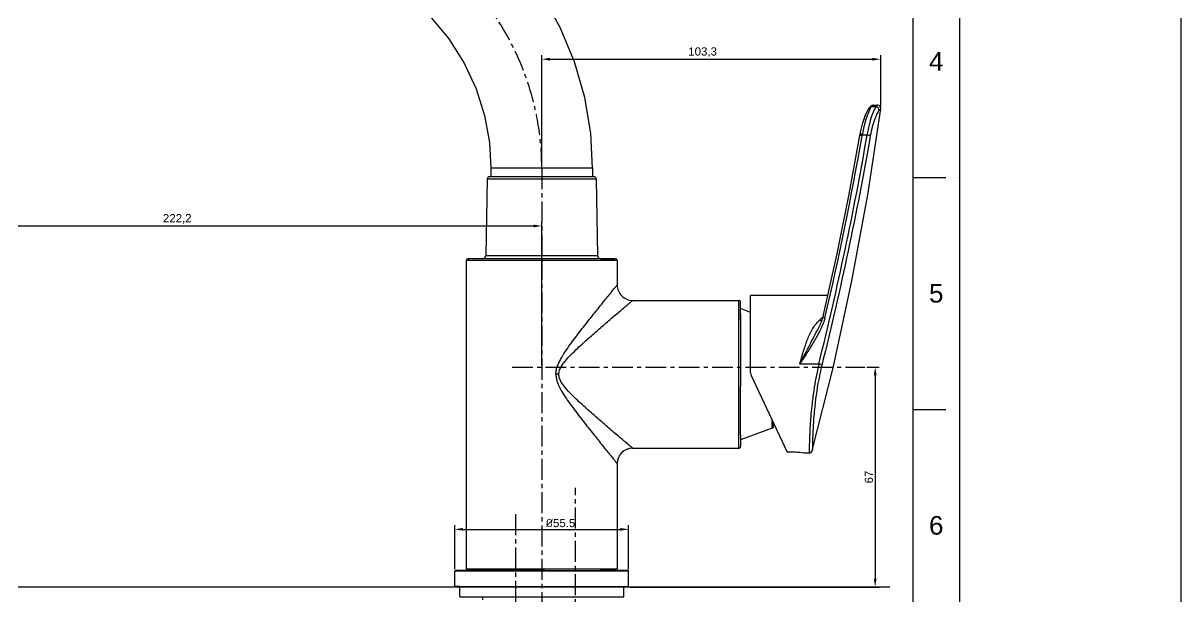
# Model space of a CAD drawing. Header units: millimetres. Extents: x 120 to 1856, y -818 to 764.
# Drawn here: x 774.3 to 1127.1, y -586.8 to -412 of the extents above; entities that cross this region are included whole.
import ezdxf

# ---------------------------------------------------------------- set-up
doc = ezdxf.new("R2010")
doc.units = ezdxf.units.MM
doc.header["$LTSCALE"] = 0.1
doc.linetypes.add('CENTERX2', pattern=[101.6, 63.5, -12.7, 12.7, -12.7])
doc.layers.add('CENTER', color=1, linetype='CENTERX2')
doc.layers.add('DIM', color=3, linetype='Continuous')
doc.styles.get("Standard").update_dxf_attribs({"font": 'arial.ttf'})
doc.dimstyles.new('ISO-25', dxfattribs={"dimtxt": 2.5, "dimasz": 2.5, "dimexe": 1.25, "dimexo": 0.625, "dimtad": 1, "dimlfac": 1.33325, "dimtxsty": 'Standard', "dimcen": 2.5, "dimadec": 0, "dimazin": 0, "dimtfac": 1, "dimtmove": 0, "dimatfit": 3, "dimfxl": 0, "dimarcsym": 0})

# ---------------------------------------------------------------- blocks, each defined once
blk = doc.blocks.new('*D34')
at = {"layer": 'Defpoints', "color": 0}
for p in [(690.21, -307.42), (665.35, -583.77), (906.25, -583.77)]:
    blk.add_point(p, dxfattribs=at)
at = {"layer": 'DIM', "color": 0, "lineweight": -2}
for p, q in [((689.59, -307.42), (664.1, -307.42)), ((665.35, -309.92), (665.35, -581.27)), ((905.62, -583.77), (664.1, -583.77))]:
    blk.add_line(p, q, dxfattribs=at)
at = {"layer": 'DIM', "color": 0}
for points in [[(664.94, -309.92), (665.77, -309.92), (665.35, -307.42)], [(664.94, -581.27), (665.77, -581.27), (665.35, -583.77)]]:
    blk.add_solid(points, dxfattribs=at)
at = {"layer": 'DIM', "color": 0, "insert": (663.23, -445.59), "char_height": 2.5, "attachment_point": 5, "rotation": 90}
blk.add_mtext('276,3', dxfattribs=at)
blk = doc.blocks.new('*D37')
at = {"layer": 'Defpoints', "color": 0}
for p in [(958.82, -566.2), (905.82, -578.97), (958.82, -578.97)]:
    blk.add_point(p, dxfattribs=at)
at = {"layer": 'DIM', "color": 0, "lineweight": -2}
for p, q in [((905.82, -578.34), (905.82, -564.95)), ((908.32, -566.2), (956.32, -566.2)), ((958.82, -578.34), (958.82, -564.95))]:
    blk.add_line(p, q, dxfattribs=at)
at = {"layer": 'DIM', "color": 0}
for points in [[(908.32, -565.78), (908.32, -566.61), (905.82, -566.2)], [(956.32, -565.78), (956.32, -566.61), (958.82, -566.2)]]:
    blk.add_solid(points, dxfattribs=at)
at = {"layer": 'DIM', "color": 0, "insert": (938.08, -564.3), "char_height": 2.5, "attachment_point": 5}
blk.add_mtext('{\\fISOCPEUR|b0|i0|c0|p34;%%C}55.5', dxfattribs=at)
blk = doc.blocks.new('*D38')
at = {"layer": 'Defpoints', "color": 0}
for p in [(1030.82, -516.75), (958.62, -583.77), (1033.96, -583.77)]:
    blk.add_point(p, dxfattribs=at)
at = {"layer": 'DIM', "color": 0, "lineweight": -2}
for p, q in [((1031.44, -516.75), (1035.21, -516.75)), ((1033.96, -519.25), (1033.96, -581.27)), ((959.25, -583.77), (1035.21, -583.77))]:
    blk.add_line(p, q, dxfattribs=at)
at = {"layer": 'DIM', "color": 0}
for points in [[(1033.54, -519.25), (1034.37, -519.25), (1033.96, -516.75)], [(1033.54, -581.27), (1034.37, -581.27), (1033.96, -583.77)]]:
    blk.add_solid(points, dxfattribs=at)
at = {"layer": 'DIM', "color": 0, "insert": (1032.06, -550.26), "char_height": 2.5, "attachment_point": 5, "rotation": 90}
blk.add_mtext('67', dxfattribs=at)
blk = doc.blocks.new('*D42')
at = {"layer": 'Defpoints', "color": 0}
for p in [(710.14, -364.44), (932.32, -473.76), (932.32, -516.75)]:
    blk.add_point(p, dxfattribs=at)
at = {"layer": 'DIM', "color": 0, "lineweight": -2}
for p, q in [((710.14, -365.06), (710.14, -475.01)), ((932.32, -516.13), (932.32, -472.51)), ((712.64, -473.76), (929.82, -473.76))]:
    blk.add_line(p, q, dxfattribs=at)
at = {"layer": 'DIM', "color": 0}
for points in [[(712.64, -473.34), (712.64, -474.18), (710.14, -473.76)], [(929.82, -473.34), (929.82, -474.18), (932.32, -473.76)]]:
    blk.add_solid(points, dxfattribs=at)
at = {"layer": 'DIM', "color": 0, "insert": (821.23, -471.63), "char_height": 2.5, "attachment_point": 5}
blk.add_mtext('222,2', dxfattribs=at)
blk = doc.blocks.new('*D90')
at = {"layer": 'Defpoints', "color": 0}
for p in [(1035.64, -422.95), (1035.64, -438), (932.32, -456.16)]:
    blk.add_point(p, dxfattribs=at)
at = {"layer": 'DIM', "color": 0, "lineweight": -2}
for p, q in [((932.32, -455.53), (932.32, -421.7)), ((934.82, -422.95), (1033.14, -422.95)), ((1035.64, -437.37), (1035.64, -421.7))]:
    blk.add_line(p, q, dxfattribs=at)
at = {"layer": 'DIM', "color": 0}
for points in [[(934.82, -422.53), (934.82, -423.37), (932.32, -422.95)], [(1033.14, -422.53), (1033.14, -423.37), (1035.64, -422.95)]]:
    blk.add_solid(points, dxfattribs=at)
at = {"layer": 'DIM', "color": 0, "insert": (981.36, -420.82), "char_height": 2.5, "attachment_point": 5}
blk.add_mtext('103,3', dxfattribs=at)

msp = doc.modelspace()

# ---------------------------------------------------------------- linework, layer by layer
for p, q in [((1045.4998, -741.7905), (1045.4998, -176.134)), ((1045.4998, -458.9622), (1055.4998, -458.9622)), ((1045.4998, -529.6693), (1055.4998, -529.6693))]:
    msp.add_line(p, q)
at = {"color": 7, "linetype": 'Continuous'}
for p, q in [((1032.5287, -437.4081), (1032.2671, -437.6663)), ((1032.7566, -437.1844), (1032.5287, -437.4081)), ((1032.8006, -437.4769), (1032.5492, -437.5108)), ((1032.8265, -437.448), (1032.5783, -437.4818)), ((1034.1731, -437.448), (1032.8265, -437.448)), ((1032.9347, -437.3388), (1032.8401, -437.4343)), ((1033.3165, -436.9561), (1032.9347, -437.3388)), ((1033.3165, -436.9561), (1034.5966, -436.9561)), ((1034.6493, -436.9561), (1034.1731, -437.448)), ((1030.9641, -439.9885), (1030.4817, -441.2371)), ((1031.4431, -438.9397), (1031.1999, -439.4703)), ((1031.8592, -438.1967), (1031.4431, -438.9397)), ((1032.2217, -437.7125), (1032.2156, -437.719)), ((1032.2215, -437.7127), (1032.2156, -437.719)), ((1032.2671, -437.6663), (1032.2215, -437.7127)), ((1032.2776, -437.6559), (1032.2672, -437.6662)), ((1035.6405, -438.0893), (1035.1556, -438.5657)), ((1029.581, -444.3177), (1029.271, -445.8055)), ((1030.005, -442.7103), (1029.581, -444.3177)), ((1030.4817, -441.2371), (1030.005, -442.7103)), ((1029.2385, -445.9904), (1029.1965, -446.2355)), ((1029.271, -445.8055), (1029.2385, -445.9904)), ((1030.0272, -446.0197), (1031.5172, -446.0197)), ((947.821, -456.1561), (916.821, -456.1561)), ((916.821, -456.1561), (916.821, -458.7661)), ((947.821, -456.1561), (947.821, -458.7661)), ((915.709, -459.4538), (915.3018, -482.7835)), ((948.933, -459.4538), (915.709, -459.4538)), ((948.233, -458.7661), (916.409, -458.7661)), ((948.933, -459.4538), (949.3402, -482.7835)), ((915.3018, -482.7835), (949.3402, -482.7835)), ((1022.1256, -482.707), (1017.8707, -501.7211)), ((909.3241, -484.2648), (909.321, -578.2653)), ((945.1984, -484.2666), (909.3241, -484.2648)), ((954.8239, -483.7661), (909.8244, -483.7661)), ((909.8274, -483.766), (910.0773, -483.766)), ((914.302, -483.7661), (909.9943, -483.766)), ((955.3241, -484.2658), (945.1984, -484.2666)), ((950.34, -483.7661), (954.6539, -483.7661)), ((955.3241, -484.2658), (955.3239, -491.7585)), ((960.0241, -496.4587), (992.4193, -496.4563)), ((992.4239, -518.9563), (992.4193, -496.4563)), ((992.9207, -498.9561), (992.9194, -496.9563)), ((1019.3846, -494.9561), (996.0002, -494.9561)), ((996.0002, -518.5127), (996.0002, -494.9561)), ((996.0002, -500.0943), (992.9195, -498.9561)), ((992.9217, -502.4561), (992.9207, -498.9561)), ((992.9212, -500.5246), (992.9241, -522.5865)), ((1016.3438, -505.4991), (1016.3448, -505.497)), ((1016.7792, -515.8234), (1010.9921, -515.8234)), ((937.5373, -518.9604), (936.6531, -518.9601)), ((992.4227, -541.4563), (992.4239, -518.9563)), ((996.1876, -519.3579), (1007.0885, -542.735)), ((992.9239, -537.3773), (992.9241, -522.5865)), ((1002.5293, -535.4049), (992.9225, -538.9561)), ((1002.5967, -535.3804), (1002.5976, -533.1044)), ((1002.9234, -534.9114), (1002.9237, -534.6916)), ((1002.9237, -534.6916), (1002.924, -533.8043)), ((992.9237, -538.9561), (992.9229, -540.879)), ((992.9239, -537.3739), (992.9233, -540.2801)), ((960.0215, -541.4587), (992.4227, -541.4563)), ((992.9229, -540.879), (992.9226, -540.9563)), ((1013.8349, -542.9561), (1012.2502, -542.9561)), ((955.3221, -546.1585), (955.321, -578.2668)), ((909.321, -578.2653), (932.321, -578.2672)), ((932.321, -578.2672), (955.321, -578.2668)), ((905.8208, -583.5652), (905.821, -578.9652)), ((932.321, -578.9674), (905.821, -578.9652)), ((909.8215, -578.7647), (906.021, -578.7652)), ((906.021, -578.7652), (909.8215, -578.766)), ((906.0779, -578.7653), (906.0212, -578.7652)), ((928.6083, -578.767), (909.821, -578.7653)), ((909.8215, -578.766), (913.1, -578.7663)), ((914.421, -578.7664), (913.0432, -578.7663)), ((933.2626, -578.7672), (914.421, -578.7664)), ((932.321, -578.7674), (954.8205, -578.7675)), ((958.821, -578.9669), (932.321, -578.9674)), ((950.221, -578.7673), (951.1721, -578.7673)), ((951.5327, -578.7676), (950.221, -578.7676)), ((954.821, -578.7668), (951.1572, -578.7673)), ((954.544, -578.7675), (951.5327, -578.7676)), ((954.8205, -578.7675), (954.544, -578.7675)), ((958.396, -578.7668), (954.8205, -578.7662)), ((958.6208, -578.7669), (954.8205, -578.7675)), ((958.8208, -583.5669), (958.821, -578.9669)), ((905.8208, -583.5652), (907.3509, -583.5657)), ((906.0208, -583.7652), (907.1208, -583.7656)), ((906.0881, -583.7653), (906.2458, -583.7654)), ((906.2458, -583.7654), (934.2376, -583.7674)), ((907.3207, -586.7652), (907.3208, -583.7656)), ((907.3509, -583.5657), (932.3208, -583.5674)), ((932.3208, -583.5674), (957.3208, -583.5673)), ((934.2376, -583.7674), (958.6206, -583.7669)), ((934.2376, -583.7674), (957.5208, -583.7673)), ((957.3207, -586.7669), (957.3208, -583.7673)), ((957.3208, -583.5673), (958.8208, -583.5669)), ((958.6206, -583.7669), (1038.455, -583.7669)), ((907.3209, -586.7652), (914.0389, -586.7663)), ((914.0389, -586.7663), (914.0707, -586.7663)), ((914.0707, -586.7663), (932.3207, -586.7673)), ((914.3207, -586.7663), (914.3207, -587.6774)), ((932.3207, -586.7673), (950.5707, -586.7675)), ((950.5707, -586.7675), (950.5912, -586.7675)), ((950.5912, -586.7675), (957.3205, -586.7669))]:
    msp.add_line(p, q, dxfattribs=at)
msp.add_lwpolyline([(639.6412, -161.9925), (1059.6412, -161.9925), (1059.6412, -755.9319), (639.6412, -755.9319)], close=True)
for points in [[(947.821, -456.1561), (947.259, -445.5241), (945.4167, -434.5867), (942.3087, -423.7662), (937.9387, -413.2609), (932.3249, -403.2758), (925.5765, -393.9907), (917.813, -385.5702), (909.1722, -378.1735), (899.8438, -371.881), (890.0154, -366.7572), (880.1047, -362.9525)], [(870.5251, -392.4353), (877.7985, -395.2633), (885.1255, -399.2117), (892.0712, -404.1557), (898.4276, -410.0388), (904.0077, -416.7575), (908.6778, -424.1393), (912.3146, -432.0037), (914.8765, -440.141), (916.3736, -448.3356), (916.821, -456.1561)], [(1033.3165, -436.9561), (1033.2126, -436.9628), (1032.9667, -437.0364), (1032.7566, -437.1844)], [(1035.6405, -438.089), (1035.6479, -437.9017), (1035.5743, -437.5761), (1035.3974, -437.2925), (1035.137, -437.0831), (1034.8225, -436.9712), (1034.6494, -436.9561)], [(1014.8009, -542.2148), (1021.239, -516.5462), (1026.8926, -490.4863), (1031.704, -464.2578), (1035.6406, -438.0896)], [(1032.2201, -437.7142), (1031.8526, -438.2055), (1031.4239, -438.9781), (1030.9537, -440.0113), (1030.4658, -441.282), (1029.995, -442.7445), (1029.5759, -444.3393), (1029.271, -445.8055)], [(1029.1965, -446.2355), (1025.9209, -464.092), (1022.1238, -482.7159)], [(1017.8708, -501.7211), (1017.5694, -502.7267), (1017.0853, -503.9371), (1016.4918, -505.2035), (1016.344, -505.4988)]]:
    msp.add_lwpolyline(points, dxfattribs=at)
for centre, radius, start, end in [((1033.4482, -438.0319), 0.8529, 136.79853, 139.405559), ((1030.333, -434.9498), 3.5296, 314.946427, 315.25926), ((1032.7714, -438.2377), 0.7602, 131.432259, 136.48482), ((1032.8018, -438.213), 0.7648, 133.268353, 134.363527), ((1032.7704, -438.2366), 0.7587, 130.3179, 131.430803), ((1032.8152, -438.1996), 0.7646, 126.151051, 134.685557), ((67.9119, -278.811), 976.5377, 346.8003385, 350.1261323), ((955.6667, -433.4123), 75.4217, 350.18633, 350.37727), ((1046.4098, -448.5751), 16.5807, 170.468547, 171.134475), ((916.4089, -459.4661), 0.7, 89.993634, 178.999906), ((948.2331, -459.4661), 0.7, 1.000094, 90.000108), ((914.3019, -482.7661), 1, 270.005441, 359.000088), ((950.3401, -482.7661), 1, 180.999912, 269.994559), ((909.8248, -484.266), 0.5, 90.061266, 179.99783), ((954.8234, -484.2661), 0.5, 0.009325, 89.938384), ((960.0239, -491.7587), 4.7, 179.998553, 270.003021), ((992.4194, -496.9563), 0.5, 359.994957, 90.004256), ((1000.3539, -484.5723), 24.4318, 313.054105, 315.492513), ((1001.8582, -486.0759), 22.305, 315.538257, 315.664135), ((1002.0891, -486.3012), 21.9824, 315.66357, 316.02063), ((998.0002, -518.5127), 2, 180, 205), ((1126.5787, -540.421), 112.5676, 172.451072, 173.590495), ((1002.4234, -534.9114), 0.5, 290.286815, 0.004256), ((960.0221, -546.1587), 4.7, 90.00569, 179.997661), ((992.4226, -540.9563), 0.5, 270.004256, 0.016218), ((1008.3799, -572.9513), 30.2439, 82.647808, 92.447354), ((1013.8349, -541.9561), 1, 270.000099, 345.002141), ((909.821, -578.2653), 0.5, 179.998109, 270.010343), ((954.821, -578.2668), 0.5, 269.985874, 359.998109), ((906.021, -578.9652), 0.2, 89.998109, 179.998109), ((958.621, -578.9669), 0.2, 359.998109, 89.998109), ((906.0208, -583.5652), 0.2, 179.998109, 269.998109), ((958.6208, -583.5669), 0.2, 269.998109, 359.998109)]:
    msp.add_arc(centre, radius, start, end, dxfattribs=at)
for points, knots in [([(1034.1731, -437.448), (1034.0711, -437.5627), (1033.8668, -437.8951), (1033.5593, -438.5153), (1033.2104, -439.3583), (1032.6785, -440.8458), (1032.0507, -443.0784), (1031.6765, -444.9889), (1031.5172, -446.0197)], [0, 0, 0, 0, 0.05100806, 0.12848905, 0.23034802, 0.35384331, 0.65337302, 1, 1, 1, 1]), ([(1032.8006, -437.4769), (1032.7748, -437.5069), (1032.6521, -437.6645), (1032.55, -437.8369), (1032.4722, -437.9768)], [0, 0, 0, 0, 0.19814671, 1, 1, 1, 1]), ([(1035.1556, -438.5657), (1035.1848, -438.2972), (1035.0018, -437.7106), (1034.4439, -437.4545), (1034.1731, -437.448)], [0, 0, 0, 0, 0.49926664, 1, 1, 1, 1]), ([(1032.4722, -437.9768), (1032.2475, -438.3807), (1031.796, -439.3906), (1031.1567, -441.1603), (1030.5345, -443.362), (1030.2016, -444.9744), (1030.058, -445.8295)], [0, 0, 0, 0, 0.1682051, 0.40148061, 0.6844704, 1, 1, 1, 1]), ([(1035.1556, -438.5657), (1035.0569, -438.6682), (1034.8466, -438.9575), (1034.5392, -439.5118), (1034.1853, -440.2619), (1033.649, -441.5933), (1033.007, -443.6052), (1032.6343, -445.3391), (1032.4677, -446.2761)], [0, 0, 0, 0, 0.05189073, 0.12955963, 0.231087, 0.35415889, 0.65286966, 1, 1, 1, 1]), ([(1016.7792, -515.8234), (1019.642, -504.2799), (1024.9915, -481.0995), (1029.5044, -457.7397), (1031.5172, -446.0197)], [0, 0, 0, 0, 0.50003436, 1, 1, 1, 1]), ([(1032.4677, -446.2761), (1030.4488, -458.006), (1025.9286, -481.3874), (1020.5776, -504.5909), (1017.7138, -516.1465)], [0, 0, 0, 0, 0.49994043, 1, 1, 1, 1]), ([(1029.9848, -446.2675), (1029.8859, -446.2507), (1029.7023, -446.2241), (1029.4624, -446.2015), (1029.3006, -446.2011), (1029.2228, -446.2125), (1029.1979, -446.2274), (1029.1965, -446.2355)], [0, 0, 0, 0, 0.37587028, 0.69366374, 0.90871735, 0.96897526, 1, 1, 1, 1]), ([(1030.0272, -446.0197), (1029.9283, -446.0033), (1029.7444, -445.9772), (1029.5044, -445.9555), (1029.3425, -445.9556), (1029.2647, -445.9673), (1029.2398, -445.9823), (1029.2385, -445.9904)], [0, 0, 0, 0, 0.37583652, 0.69363355, 0.90870336, 0.96896852, 1, 1, 1, 1]), ([(1030.058, -445.8295), (1029.9597, -445.812), (1029.7802, -445.7844), (1029.5286, -445.7631), (1029.3834, -445.764), (1029.2754, -445.7813), (1029.271, -445.8055)], [0, 0, 0, 0, 0.37506202, 0.69236851, 0.90777486, 1, 1, 1, 1]), ([(1032.4677, -446.2761), (1032.4267, -446.2495), (1032.3084, -446.2036), (1031.994, -446.1089), (1031.718, -446.0536), (1031.5172, -446.0197)], [0, 0, 0, 0, 0.14863832, 0.38113657, 1, 1, 1, 1]), ([(936.6531, -518.9601), (936.6605, -518.5013), (936.745, -517.581), (937.1649, -516.2652), (937.7342, -515.0172), (938.6092, -513.4226), (939.8383, -511.528), (941.9, -508.638), (944.0161, -505.8624), (946.1206, -503.1774), (947.6426, -501.2634), (949.1065, -499.4385), (950.487, -497.7199), (951.7627, -496.14), (952.7455, -494.9257), (953.4537, -494.0528), (953.9136, -493.4878), (954.318, -492.9924), (954.6593, -492.578), (954.9374, -492.2392), (955.1146, -492.0259), (955.2298, -491.8702), (955.2662, -491.8299), (955.3239, -491.7385), (955.3239, -491.7585)], [0, 0, 0, 0, 0.04132443, 0.08257848, 0.1237286, 0.16474856, 0.24627534, 0.32693062, 0.48444675, 0.5605405, 0.63416675, 0.70467697, 0.77123633, 0.83269146, 0.88755302, 0.91193129, 0.93391076, 0.95319093, 0.96945484, 0.9824625, 0.99211037, 0.99563397, 0.99819376, 1, 1, 1, 1]), ([(937.5373, -518.9604), (937.5372, -518.515), (937.7171, -517.6208), (938.3338, -516.4277), (939.1093, -515.3405), (940.2495, -513.9889), (941.7779, -512.4146), (944.2743, -510.0397), (947.3871, -507.2568), (950.4541, -504.5943), (952.7904, -502.5903), (954.4073, -501.211), (955.896, -499.9464), (957.0407, -498.9768), (957.8634, -498.2813), (958.3965, -497.8311), (958.864, -497.4366), (959.2589, -497.1033), (959.5748, -496.8378), (959.7849, -496.6591), (959.9102, -496.5558), (959.9679, -496.5035), (960.0058, -496.4782), (960.0191, -496.46), (960.0241, -496.4587)], [0, 0, 0, 0, 0.04148747, 0.08299061, 0.12439811, 0.16565799, 0.24760647, 0.32861465, 0.48659285, 0.63647026, 0.70693059, 0.77329901, 0.83443762, 0.88887884, 0.9130289, 0.93478729, 0.95387564, 0.97000965, 0.98291123, 0.99233193, 0.99567167, 0.99807152, 0.99951663, 1, 1, 1, 1]), ([(1018.6497, -501.7986), (1018.5696, -502.1224), (1018.3833, -502.7643), (1017.8993, -504.0093), (1016.9101, -506.1287), (1015.2801, -509.0472), (1013.1692, -512.4559), (1011.7123, -514.6973), (1010.9921, -515.8234)], [0, 0, 0, 0, 0.06241975, 0.12486785, 0.24979414, 0.49976181, 0.74985572, 1, 1, 1, 1]), ([(1010.9921, -515.8234), (1011.3365, -514.5352), (1012.042, -512.0227), (1013.242, -508.4036), (1014.7506, -505.0988), (1016.1972, -503.2064), (1017.0332, -502.4248)], [0, 0, 0, 0, 0.26916421, 0.52668887, 0.76899657, 1, 1, 1, 1]), ([(1017.0333, -502.4249), (1017.0811, -502.4497), (1017.2641, -502.5378), (1017.4585, -502.6042), (1017.6049, -502.6336)], [0, 0, 0, 0, 0.26493533, 1, 1, 1, 1]), ([(1018.6497, -501.7986), (1018.5526, -501.7763), (1018.372, -501.7394), (1018.1357, -501.7032), (1017.9755, -501.6933), (1017.8981, -501.7), (1017.8726, -501.7132), (1017.8707, -501.7211)], [0, 0, 0, 0, 0.37651589, 0.69447479, 0.9091743, 0.96917696, 1, 1, 1, 1]), ([(1010.9922, -515.8232), (1011.4321, -514.951), (1012.3382, -513.2252), (1013.6884, -510.6412), (1015.0276, -508.0694), (1015.9103, -506.3559), (1016.3439, -505.4983)], [0, 0, 0, 0, 0.25200841, 0.50277931, 0.75212239, 1, 1, 1, 1]), ([(1016.7792, -515.8234), (1016.585, -516.6369), (1015.8649, -519.883), (1015.3137, -523.1658), (1014.9867, -525.6326)], [0, 0, 0, 0, 0.2515468, 1, 1, 1, 1]), ([(1017.7138, -516.1465), (1017.4495, -517.2143), (1016.499, -521.4097), (1015.8641, -525.6733), (1015.5285, -528.8564)], [0, 0, 0, 0, 0.25578186, 1, 1, 1, 1]), ([(1017.7141, -516.1466), (1017.6736, -516.1173), (1017.5573, -516.063), (1017.2485, -515.9466), (1016.977, -515.8716), (1016.7792, -515.8234)], [0, 0, 0, 0, 0.15117842, 0.38448696, 1, 1, 1, 1]), ([(936.6531, -518.9601), (936.6467, -519.1895), (936.6788, -519.6488), (936.8156, -520.556), (937.3014, -522.0886), (938.7806, -524.9071), (941.3547, -528.5592), (944.5086, -532.7082), (947.1111, -535.9985), (949.1052, -538.4808), (950.4862, -540.1984), (951.7596, -541.7794), (952.7433, -542.9923), (953.4517, -543.8642), (953.9118, -544.4295), (954.3159, -544.9251), (954.6578, -545.3433), (954.9015, -545.6402), (955.0603, -545.8342), (955.152, -545.9452), (955.2217, -546.0331), (955.2767, -546.0956), (955.3011, -546.1364), (955.3221, -546.1525), (955.3221, -546.1585)], [0, 0, 0, 0, 0.02066559, 0.04132563, 0.08255792, 0.16468349, 0.326873, 0.48444218, 0.63419628, 0.70469714, 0.77125091, 0.83271246, 0.88754708, 0.91191784, 0.93389896, 0.95320018, 0.96951563, 0.982563, 0.98778792, 0.99210909, 0.99550297, 0.99795677, 0.99945927, 1, 1, 1, 1]), ([(960.0216, -541.4587), (960.0164, -541.4583), (960.0034, -541.4378), (959.9651, -541.4148), (959.9076, -541.3612), (959.8247, -541.2938), (959.7202, -541.2049), (959.5367, -541.0508), (959.2561, -540.8141), (958.8611, -540.4812), (958.3936, -540.0868), (957.8605, -539.6367), (957.0378, -538.9414), (955.8931, -537.9722), (954.4045, -536.7078), (952.7876, -535.3289), (951.0725, -533.8578), (949.283, -532.3112), (946.795, -530.1362), (944.272, -527.8808), (941.7758, -525.5063), (940.2476, -523.932), (939.1075, -522.5805), (938.3323, -521.4933), (937.7162, -520.3), (937.5369, -519.4057), (937.5373, -518.9604)], [0, 0, 0, 0, 0.00048498, 0.00193138, 0.0043325, 0.00767344, 0.01193597, 0.01709597, 0.02999843, 0.04613257, 0.06522059, 0.08697814, 0.11112715, 0.165566, 0.22670198, 0.29306823, 0.36352663, 0.43719866, 0.51340256, 0.67138084, 0.75238972, 0.83433921, 0.87559974, 0.91700796, 0.95851181, 1, 1, 1, 1]), ([(1014.7147, -527.8546), (1014.5949, -528.9195), (1014.3926, -530.9636), (1014.1709, -533.8801), (1014.0468, -536.1175), (1013.9746, -537.7271), (1013.9341, -538.7826), (1013.9033, -539.7281), (1013.8808, -540.5586), (1013.8647, -541.2692), (1013.8544, -541.7846), (1013.848, -542.1341), (1013.8443, -542.3483), (1013.8412, -542.53), (1013.839, -542.6793), (1013.8369, -542.795), (1013.8367, -542.872), (1013.835, -542.9152), (1013.8365, -542.9379), (1013.8331, -542.9471), (1013.8363, -542.9561), (1013.8349, -542.9561)], [0, 0, 0, 0, 0.2124308, 0.40716688, 0.57979526, 0.65663391, 0.72656384, 0.78919262, 0.84418663, 0.89124581, 0.93010241, 0.94638898, 0.96055014, 0.97256777, 0.98242466, 0.99010449, 0.99559781, 0.99752258, 0.99889838, 0.99972445, 1, 1, 1, 1]), ([(1015.5285, -528.8564), (1015.428, -529.8102), (1015.2592, -531.6348), (1015.0765, -534.2307), (1014.9565, -536.5224), (1014.8818, -538.4628), (1014.8438, -539.8419), (1014.8239, -540.7411), (1014.8154, -541.2546), (1014.8063, -541.6559), (1014.8083, -541.9448), (1014.7958, -542.1169), (1014.806, -542.1958), (1014.8009, -542.2148)], [0, 0, 0, 0, 0.21498431, 0.4107273, 0.58332097, 0.72937043, 0.84601722, 0.89258356, 0.93101149, 0.96109787, 0.98265388, 0.99558631, 1, 1, 1, 1])]:
    msp.add_open_spline(points, degree=3, knots=knots, dxfattribs=at)
for points in [[(1032.5783, -437.4818), (1032.4675, -437.5156), (1032.362, -437.5767), (1032.2776, -437.6562)], [(1032.5492, -437.5108), (1032.4513, -437.5408), (1032.3576, -437.5918), (1032.2795, -437.6581)], [(1032.8401, -437.4343), (1032.674, -437.4303), (1032.4984, -437.4842), (1032.3642, -437.5822)]]:
    msp.add_open_spline(points, degree=3, dxfattribs=at)
msp.add_point((1059.6412, -458.9622))
at = {"layer": 'CENTER'}
for p, q in [((932.321, -456.1561), (932.3241, -483.7661)), ((932.3241, -483.7661), (932.3241, -711.2953)), ((923.2951, -516.7539), (1030.819, -516.7539)), ((942.5895, -708.1765), (942.5895, -553.5956)), ((924.3442, -561.5767), (924.3442, -682.4855))]:
    msp.add_line(p, q, dxfattribs=at)
msp.add_open_spline([(932.321, -456.1561), (932.3452, -452.0289), (931.6942, -443.5982), (928.7667, -431.0826), (923.8191, -418.8537), (916.8469, -407.459), (908.1664, -397.3054), (898.0658, -388.8199), (887.0667, -382.1681), (879.2485, -378.9451), (875.3149, -377.6939)], degree=3, knots=[0, 0, 0, 0, 0.11955036, 0.2437426, 0.37097594, 0.49999357, 0.62900944, 0.75623964, 0.88043357, 1, 1, 1, 1], dxfattribs=at)
at = {"layer": 'DIM'}
msp.add_lwpolyline([(581.1483, -96.6258), (1127.1313, -96.6258), (1127.1313, -818.1661), (581.1483, -818.1661)], close=True, dxfattribs=at)

# ---------------------------------------------------------------- texts
at = {"char_height": 5.6566, "attachment_point": 5}
for s, insert in [('4', (1052.5705, -423.6087)), ('5', (1052.5705, -494.3158)), ('6', (1052.5705, -565.0228))]:
    msp.add_mtext_dynamic_manual_height_columns(s, width=50, gutter_width=12.5, heights=[0], dxfattribs=dict(at, insert=insert))

# ---------------------------------------------------------------- dimensions: what is measured, and where the dimension line sits
at = {"layer": 'DIM'}
for base, p1, p2, picture, middle in [((665.355, -583.7654), (690.2121, -307.4246), (906.2458, -583.7654), '*D34', (663.2276, -445.595)), ((1033.957, -583.7669), (1030.819, -516.7539), (958.6209, -583.7669), '*D38', (1032.0556, -550.2604))]:
    dim = msp.add_linear_dim(base=base, p1=p1, p2=p2, angle=90, dimstyle='ISO-25', override={"dimdec": 1, "dimlfac": 1, "dimtdec": 1, "dimfxl": 1.25}, dxfattribs=at)
    dim.commit()
    dim.dimension.update_dxf_attribs({"geometry": picture, "text_midpoint": middle})
dim = msp.add_linear_dim(base=(932.3241, -473.7616), p1=(710.1439, -364.4383), p2=(932.3241, -516.7539), dimstyle='ISO-25', override={"dimdec": 1, "dimlfac": 1, "dimtdec": 1, "dimfxl": 1.25}, dxfattribs=at)
dim.commit()
dim.dimension.update_dxf_attribs({"geometry": '*D42', "text_midpoint": (821.234, -471.6342)})
dim = msp.add_linear_dim(base=(1035.6442, -422.9486), p1=(932.321, -456.1561), p2=(1035.6442, -437.9953), dimstyle='ISO-25', override={"dimdec": 1, "dimlfac": 1, "dimtdec": 1, "dimfxl": 1.25}, dxfattribs=at)
dim.commit()
dim.dimension.update_dxf_attribs({"geometry": '*D90', "text_midpoint": (981.3615, -422.9486), "dimtype": 160})
dim = msp.add_linear_dim(base=(958.821, -566.1951), p1=(905.821, -578.9652), p2=(958.821, -578.9669), text='{\\fISOCPEUR|b0|i0|c0|p34;%%C}55.5', dimstyle='ISO-25', override={"dimdec": 1, "dimlfac": 1, "dimtdec": 1, "dimfxl": 1.25}, dxfattribs=at)
dim.commit()
dim.dimension.update_dxf_attribs({"geometry": '*D37', "text_midpoint": (938.0807, -566.1951), "dimtype": 160})

doc.saveas('drawing.dxf')
